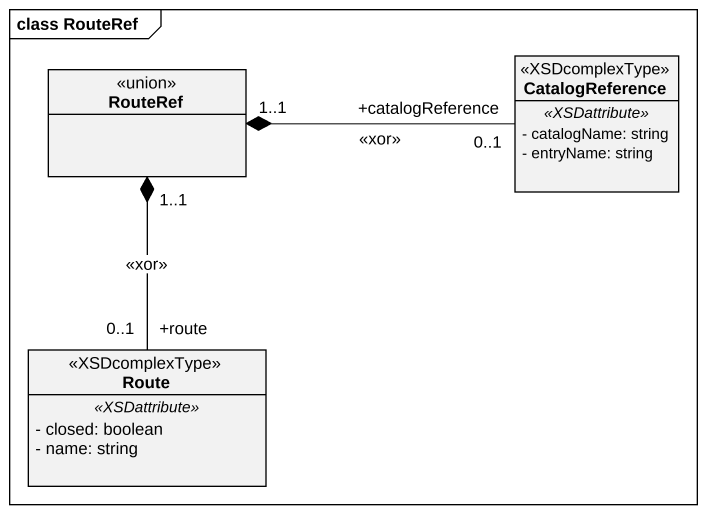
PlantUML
@startuml
mainframe class RouteRef
hide circle
hide empty members
skinparam classAttributeIconSize 0
class CatalogReference <<XSDcomplexType>> {
  .. <<XSDattribute>> ..
  - catalogName: string
  - entryName: string
}
class RouteRef <<union>>
class Route <<XSDcomplexType>> {
  .. <<XSDattribute>> ..
  - closed: boolean
  - name: string
}
RouteRef "1..1" *-right- "+catalogReference\n0..1" CatalogReference : <<xor>>
RouteRef "1..1" *-- "+route\n0..1" Route : <<xor>>
@enduml
